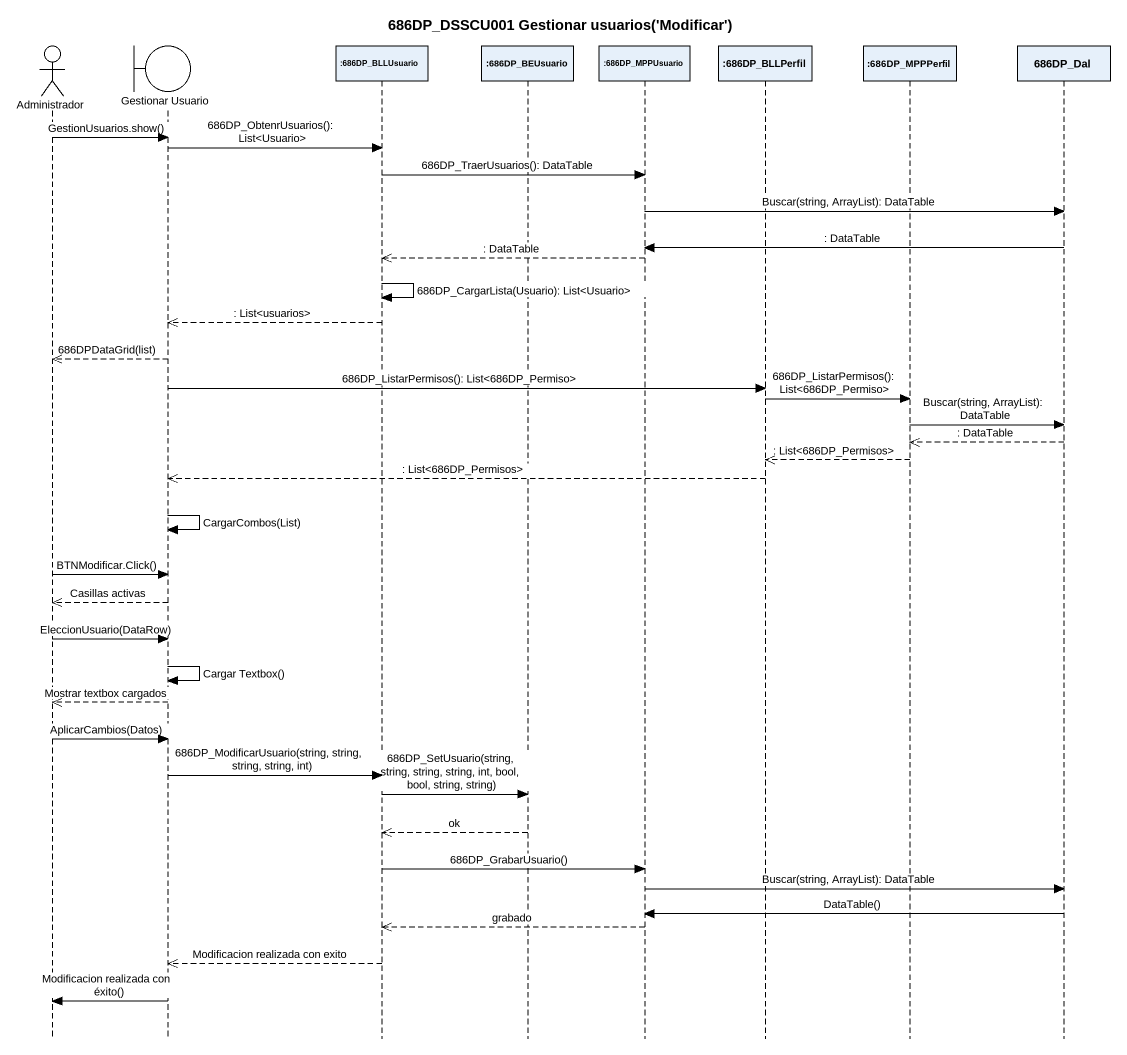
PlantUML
@startuml
title 686DP_DSSCU001 Gestionar usuarios('Modificar')
hide footbox
actor Administrador
boundary "Gestionar Usuario" as Gestionar_Usuario
participant ":686DP_BLLUsuario" as o686DP_BLLUsuario
participant ":686DP_BEUsuario" as o686DP_BEUsuario
participant ":686DP_MPPUsuario" as o686DP_MPPUsuario
participant ":686DP_BLLPerfil" as o686DP_BLLPerfil
participant ":686DP_MPPPerfil" as o686DP_MPPPerfil
participant "686DP_Dal" as c686DP_Dal

Administrador -> Gestionar_Usuario : GestionUsuarios.show()
Gestionar_Usuario -> o686DP_BLLUsuario : 686DP_ObtenrUsuarios(): List<Usuario>
o686DP_BLLUsuario -> o686DP_MPPUsuario : 686DP_TraerUsuarios(): DataTable
o686DP_MPPUsuario -> c686DP_Dal : Buscar(string, ArrayList): DataTable
c686DP_Dal -> o686DP_MPPUsuario : : DataTable
o686DP_MPPUsuario -->> o686DP_BLLUsuario : : DataTable
o686DP_BLLUsuario -> o686DP_BLLUsuario : 686DP_CargarLista(Usuario): List<Usuario>
o686DP_BLLUsuario -->> Gestionar_Usuario : : List<usuarios>
Gestionar_Usuario -->> Administrador : 686DPDataGrid(list)
Gestionar_Usuario -> o686DP_BLLPerfil : 686DP_ListarPermisos(): List<686DP_Permiso>
o686DP_BLLPerfil -> o686DP_MPPPerfil : 686DP_ListarPermisos(): List<686DP_Permiso>
o686DP_MPPPerfil -> c686DP_Dal : Buscar(string, ArrayList): DataTable
c686DP_Dal -->> o686DP_MPPPerfil : : DataTable
o686DP_MPPPerfil -->> o686DP_BLLPerfil : : List<686DP_Permisos>
o686DP_BLLPerfil -->> Gestionar_Usuario : : List<686DP_Permisos>
Gestionar_Usuario -> Gestionar_Usuario : CargarCombos(List)
Administrador -> Gestionar_Usuario : BTNModificar.Click()
Gestionar_Usuario -->> Administrador : Casillas activas
Administrador -> Gestionar_Usuario : EleccionUsuario(DataRow)
Gestionar_Usuario -> Gestionar_Usuario : Cargar Textbox()
Gestionar_Usuario -->> Administrador : Mostrar textbox cargados
Administrador -> Gestionar_Usuario : AplicarCambios(Datos)
Gestionar_Usuario -> o686DP_BLLUsuario : 686DP_ModificarUsuario(string, string, string, string, int)
o686DP_BLLUsuario -> o686DP_BEUsuario : 686DP_SetUsuario(string, string, string, string, int, bool, bool, string, string)
o686DP_BEUsuario -->> o686DP_BLLUsuario : ok
o686DP_BLLUsuario -> o686DP_MPPUsuario : 686DP_GrabarUsuario()
o686DP_MPPUsuario -> c686DP_Dal : Buscar(string, ArrayList): DataTable
c686DP_Dal -> o686DP_MPPUsuario : DataTable()
o686DP_MPPUsuario -->> o686DP_BLLUsuario : grabado
o686DP_BLLUsuario -->> Gestionar_Usuario : Modificacion realizada con exito
Gestionar_Usuario -> Administrador : Modificacion realizada con éxito()
@enduml
